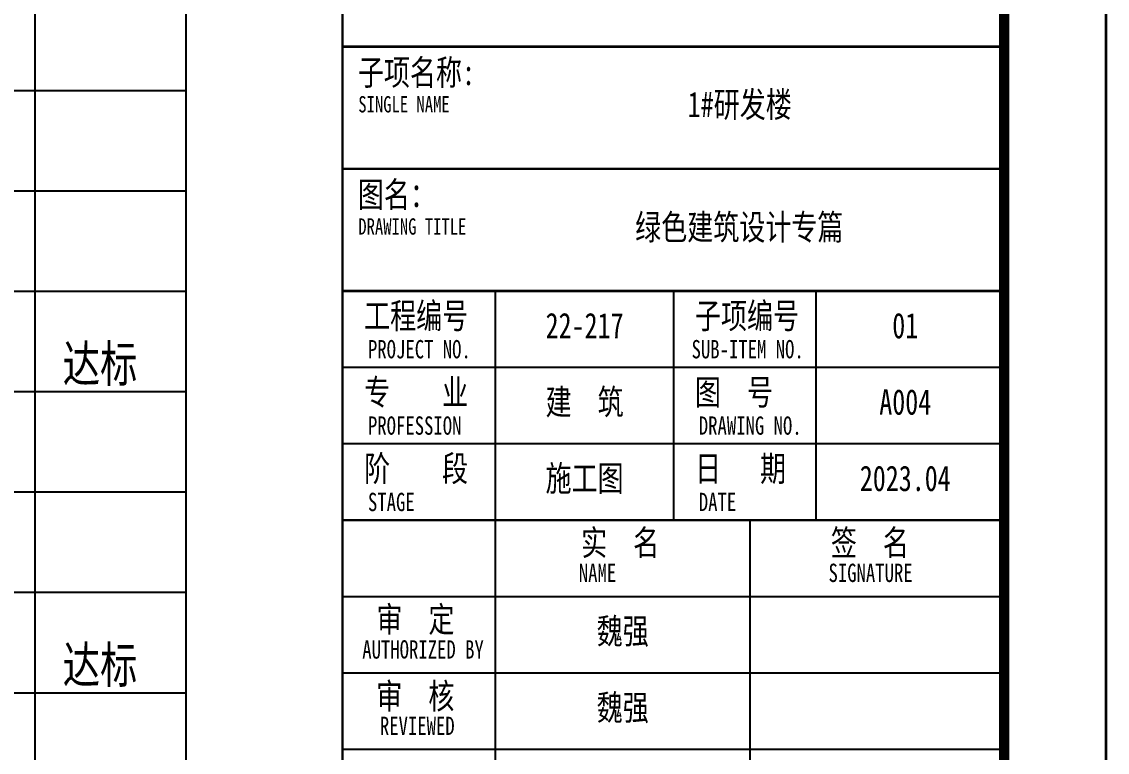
# Model space of a CAD drawing. Extents: x 1738711 to 2346805, y 1189731 to 2516152.
# Drawn here: x 2327215 to 2337879, y 2381591 to 2388764 of the extents above; entities that cross this region are included whole.
import ezdxf
from ezdxf.enums import TextEntityAlignment as Align

# ---------------------------------------------------------------- set-up
doc = ezdxf.new("R2010")
doc.units = 0
doc.header["$LTSCALE"] = 1000
doc.header["$MEASUREMENT"] = 0
for name, color, linetype in [('1_细线', 8, 'Continuous'), ('PUB_TEXT', 7, 'Continuous'), ('TK', 4, 'Continuous')]:
    doc.layers.add(name, color=color, linetype=linetype)
doc.styles.add('宋体', font='SIMSUN.TTF', dxfattribs={"width": 0.75})

# ---------------------------------------------------------------- blocks, each defined once
blk = doc.blocks.new('hjashrtahreahe')
at = {"color": 1}
blk.add_line((76600, 11800), (83100, 11800), dxfattribs=at)
at = {"layer": 'TK', "color": 7}
for p, q in [((78100, 11800), (78100, 9550)), ((79850, 11800), (79850, 9550)), ((81250, 11800), (81250, 9550)), ((83100, 11050), (76600, 11050)), ((83100, 10300), (76600, 10300)), ((83100, 9550), (76700, 9550)), ((78100, 9550), (78100, 3550)), ((80600, 9550), (80600, 3550)), ((76600, 8800), (83100, 8800)), ((76600, 8050), (83100, 8050)), ((76600, 7300), (83100, 7300))]:
    blk.add_line(p, q, dxfattribs=at)
at = {"layer": 'TK', "color": 7, "const_width": 25}
for points in [[(0, 59400), (84100, 59400), (84100, 0), (0, 0)], [(76600, 16600), (83100, 16600), (83100, 11800), (76600, 11800)], [(76600, 11800), (83100, 11800), (83100, 9550), (76600, 9550)]]:
    blk.add_lwpolyline(points, close=True, dxfattribs=at)
at = {"layer": 'TK', "color": 3, "const_width": 100}
blk.add_lwpolyline([(2500, 1000), (2500, 58400), (83100, 58400), (83100, 1000)], close=True, dxfattribs=at)
at = {"layer": 'TK', "color": 7, "const_width": 25}
for points in [[(76600, 58400), (76600, 1000)], [(76600, 14200), (83100, 14200)], [(76600, 13000), (83100, 13000)], [(76600, 11800), (83100, 11800)], [(76600, 11800), (83100, 11800)], [(76600, 3550), (76600, 9550), (83100, 9550), (83100, 3550)]]:
    blk.add_lwpolyline(points, dxfattribs=at)
at = {"layer": 'TK', "color": 7, "style": '宋体', "width": 0.75}
for s, height, p in [('子项名称:', 250, (76751, 13822)), ('SINGLE NAME', 160, (76755, 13554)), ('图名：', 250, (76751, 12622)), ('DRAWING TITLE', 160, (76755, 12354)), ('工程编号', 250, (76812, 11432)), ('子项编号', 250, (80062, 11432)), ('PROJECT NO.', 180, (76850, 11139)), (' SUB-ITEM NO. ', 180, (79937, 11139)), ('专    业', 250, (76812, 10682)), ('图  号', 250, (80062, 10682)), ('PROFESSION', 180, (76850, 10389)), ('DRAWING NO.', 180, (80100, 10389)), ('阶    段', 250, (76812, 9932)), ('日   期', 250, (80062, 9932)), ('STAGE', 180, (76850, 9639)), ('DATE', 180, (80100, 9639)), ('实  名', 250, (78944, 9204)), ('签  名', 250, (81397, 9204)), ('NAME', 180, (78921, 8943)), ('SIGNATURE', 180, (81374, 8943)), ('审  定', 250, (76933, 8451)), ('AUTHORIZED BY', 180, (76794, 8191)), ('审  核', 250, (76932, 7698)), ('REVIEWED', 180, (76967, 7441))]:
    blk.add_text(s, height=height, dxfattribs=at).set_placement(p)
at = {"layer": 'TK', "style": '宋体', "width": 0.75}
for tag, height, p in [('项目负责人', 350, (6003, 57089)), ('专业负责人', 350, (6003, 56224)), ('设计人', 350, (6003, 55419)), ('版号1', 250, (77304, 22193)), ('时间1', 250, (82405, 22193)), ('版号2', 250, (77304, 21593)), ('时间2', 250, (82405, 21593)), ('版号3', 250, (77304, 20993)), ('时间3', 250, (82405, 20993)), ('建筑会签', 0.0001, (78978, 2403)), ('电气会签', 0.0001, (82128, 2403)), ('结构会签', 0.0001, (78978, 1803)), ('暖通会签', 0.0001, (82128, 1803)), ('给排水会签', 0.0001, (78978, 1250)), ('智能化会签', 0.0001, (82128, 1250))]:
    blk.add_attdef(tag, text='', height=height, dxfattribs=at).set_placement(p, align=Align.CENTER)
for tag, p in [('合作设计单位', (80816, 48986)), ('版号说明1', (79854, 22318)), ('版号说明2', (79854, 21718)), ('版号说明3', (79854, 21118)), ('浙江绿储科技有限公司', (80545, 16036)), ('百兆瓦级集中式熔盐储能关键', (80545, 14953)), ('设备研发及制造基地项目', (80545, 14603)), ('1#研发楼', (80545, 13636)), ('图名', (80545, 12436)), ('工程编号', (78978, 11461)), ('子项编号', (82128, 11461)), ('建筑', (78978, 10711)), ('图号', (82128, 10711)), ('施工图', (78978, 9961)), ('2023.03', (82128, 9961)), ('审定', (79353, 8461)), ('审核', (79353, 7711)), ('工程负责', (79353, 6961)), ('专业负责', (79353, 6211)), ('设计', (79353, 5461)), ('制图', (79353, 4711)), ('校对', (79353, 3961))]:
    blk.add_attdef(tag, text='', height=250, dxfattribs=at).set_placement(p, align=Align.MIDDLE_CENTER)

msp = doc.modelspace()

# ---------------------------------------------------------------- linework, layer by layer
at = {"layer": '1_细线'}
for p, q in [((2327343.8, 2431457.3), (2327343.8, 2376262)), ((2328827, 2431457.3), (2328827, 2376262)), ((2307609.6, 2388089.5), (2328827, 2388089.5)), ((2307609.6, 2387103.9), (2328827, 2387103.9)), ((2307609.6, 2386118.3), (2328827, 2386118.3)), ((2307609.6, 2385132.6), (2328827, 2385132.6)), ((2307609.6, 2384147), (2328827, 2384147)), ((2307609.6, 2383161.4), (2328827, 2383161.4)), ((2307609.6, 2382175.7), (2328827, 2382175.7))]:
    msp.add_line(p, q, dxfattribs=at)

# ---------------------------------------------------------------- block references
ref = msp.add_blockref('hjashrtahreahe', (2253766.1, 2374319.5))
ref.add_attrib('审核', '魏强', dxfattribs={"layer": 'TK', "height": 250, "style": '宋体', "width": 0.75}).set_placement((2333119, 2382030.4), align=Align.MIDDLE_CENTER)
ref.add_attrib('审定', '魏强', dxfattribs={"layer": 'TK', "height": 250, "style": '宋体', "width": 0.75}).set_placement((2333119, 2382780.4), align=Align.MIDDLE_CENTER)
ref.add_attrib('日期', '2023.04', dxfattribs={"layer": 'TK', "height": 250, "style": '宋体', "width": 0.75}).set_placement((2335894, 2384280.4), align=Align.MIDDLE_CENTER)
ref.add_attrib('图号', 'A004', dxfattribs={"layer": 'TK', "height": 250, "style": '宋体', "width": 0.75}).set_placement((2335894, 2385030.4), align=Align.MIDDLE_CENTER)
ref.add_attrib('子项编号', '01', dxfattribs={"layer": 'TK', "height": 250, "style": '宋体', "width": 0.75}).set_placement((2335894, 2385780.4), align=Align.MIDDLE_CENTER)
ref.add_attrib('阶段', '施工图', dxfattribs={"layer": 'TK', "height": 250, "style": '宋体', "width": 0.75}).set_placement((2332744, 2384280.4), align=Align.MIDDLE_CENTER)
ref.add_attrib('专业', '建  筑', dxfattribs={"layer": 'TK', "height": 250, "style": '宋体', "width": 0.75}).set_placement((2332744, 2385030.4), align=Align.MIDDLE_CENTER)
ref.add_attrib('工程编号', '22-217', dxfattribs={"layer": 'TK', "height": 250, "style": '宋体', "width": 0.75}).set_placement((2332744, 2385780.4), align=Align.MIDDLE_CENTER)
ref.add_attrib('图名_001', '绿色建筑设计专篇', (2333240.7, 2386622), dxfattribs={"layer": 'TK', "height": 250, "style": '宋体', "width": 0.75})
ref.add_attrib('子项名称_001', '1#研发楼', (2333757.2, 2387826.9), dxfattribs={"layer": 'TK', "height": 250, "style": '宋体', "width": 0.75})

# ---------------------------------------------------------------- texts
at = {"layer": 'PUB_TEXT', "color": 6, "linetype": 'Continuous', "style": '宋体', "width": 0.75}
for p in [(2327617.8, 2385226.5, -14342.5), (2327617.8, 2382269.6, -14342.5)]:
    msp.add_text('达标', height=358.76, dxfattribs=at).set_placement(p)

doc.saveas('drawing.dxf')
